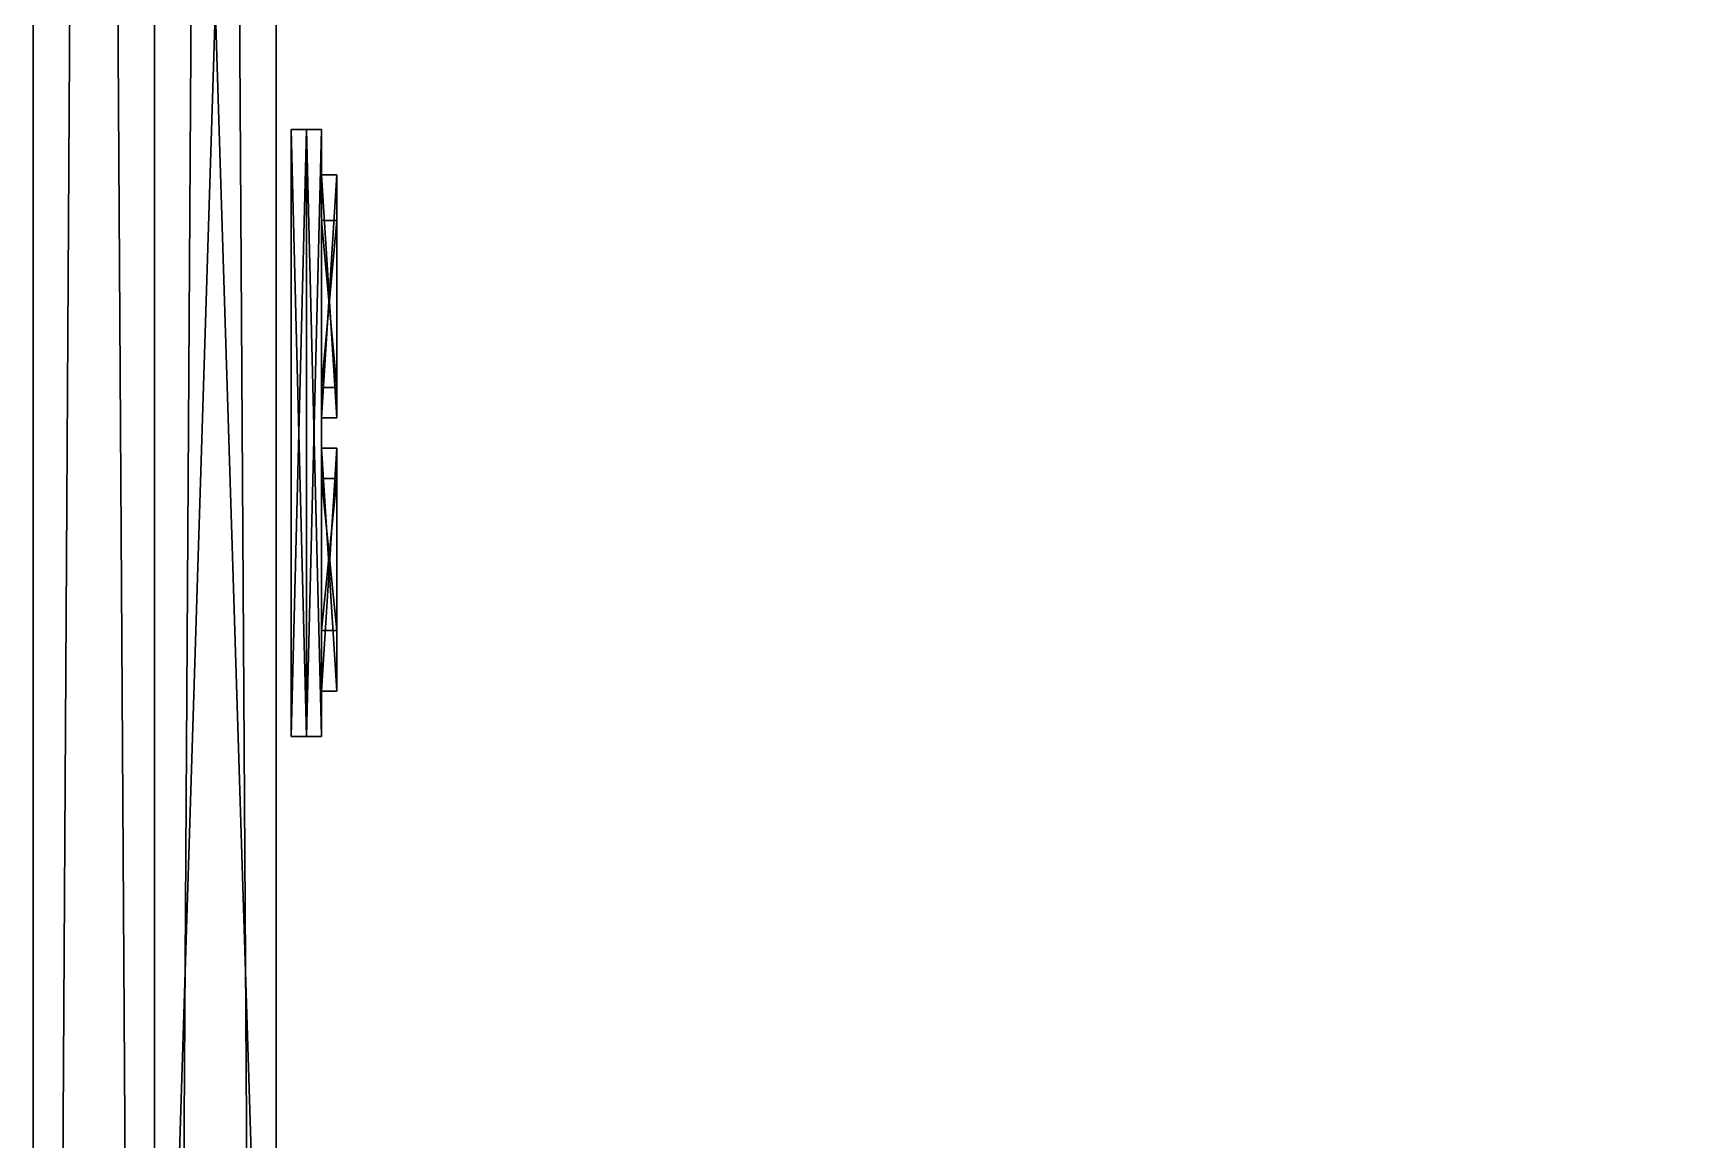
# Model space of a CAD drawing. Extents: x -648 to 272, y -784 to 528.
# Drawn here: x -272 to -162.7, y -458.6 to -385.7 of the extents above; entities that cross this region are included whole.
import ezdxf

# ---------------------------------------------------------------- set-up
doc = ezdxf.new("R2010")
doc.units = 0

msp = doc.modelspace()

# ---------------------------------------------------------------- meshes
at = {"layer": 'OBJECT001', "color": 50}
mesh = msp.add_polyface(dxfattribs=at)
corners = [(-256, -768, 376), (-256, 512, 376), (-256, 512, 384), (-256, -768, 384), (256, 512, 376), (256, -768, 376), (256, -768, 384), (256, 512, 384)]
mesh.append_faces([[corners[k] for k in face] for face in [(1, 3, 0), (5, 7, 4), (2, 6, 3), (0, 4, 1), (5, 3, 6), (1, 7, 2)]], dxfattribs={"vtx0": -1})
mesh.append_faces([[corners[k] for k in face] for face in [(1, 2, 3), (5, 6, 7), (2, 7, 6), (0, 5, 4), (5, 0, 3), (1, 4, 7)]], dxfattribs={"vtx2": -1})
at = {"layer": 'OBJECT014', "color": 50}
mesh = msp.add_polyface(dxfattribs=at)
corners = [(-264, -512, 128), (-264, -512, 72), (-264, -256, 72), (-264, -256, 128), (-256, -256, 128), (-256, -256, 72), (-256, -512, 72), (-256, -512, 128)]
mesh.append_faces([[corners[k] for k in face] for face in [(1, 3, 0), (5, 7, 4), (6, 0, 7), (2, 4, 3), (1, 5, 2), (3, 7, 0)]], dxfattribs={"vtx0": -1})
mesh.append_faces([[corners[k] for k in face] for face in [(1, 2, 3), (5, 6, 7), (6, 1, 0), (2, 5, 4), (1, 6, 5), (3, 4, 7)]], dxfattribs={"vtx2": -1})
at = {"layer": 'OBJECT018', "color": 50}
mesh = msp.add_polyface(dxfattribs=at)
corners = [(-264, -512, 72), (-264, -512, 64), (-264, -256, 64), (-264, -256, 72), (-256, -256, 72), (-256, -256, 64), (-256, -512, 64), (-256, -512, 72)]
mesh.append_faces([[corners[k] for k in face] for face in [(1, 3, 0), (5, 7, 4), (6, 0, 7), (2, 4, 3), (1, 5, 2), (3, 7, 0)]], dxfattribs={"vtx0": -1})
mesh.append_faces([[corners[k] for k in face] for face in [(1, 2, 3), (5, 6, 7), (6, 1, 0), (2, 5, 4), (1, 6, 5), (3, 4, 7)]], dxfattribs={"vtx2": -1})
at = {"layer": 'OBJECT023', "color": 50}
mesh = msp.add_polyface(dxfattribs=at)
corners = [(264, -512, 32), (-264, -512, 32), (-264, -512, 64), (264, -512, 64), (-264, -256, 32), (264, -256, 32), (264, -256, 64), (-264, -256, 64)]
mesh.append_faces([[corners[k] for k in face] for face in [(1, 3, 0), (5, 7, 4), (4, 0, 5), (2, 6, 3), (1, 7, 2), (5, 3, 6)]], dxfattribs={"vtx0": -1})
mesh.append_faces([[corners[k] for k in face] for face in [(1, 2, 3), (5, 6, 7), (4, 1, 0), (2, 7, 6), (1, 4, 7), (5, 0, 3)]], dxfattribs={"vtx2": -1})
at = {"layer": 'OBJECT029', "color": 50}
mesh = msp.add_polyface(dxfattribs=at)
corners = [(-272, -776, 384), (-272, -776, 128), (-272, 520, 128), (-272, 520, 384), (-264, 520, 384), (-264, 520, 128), (-264, -776, 128), (-264, -776, 384)]
mesh.append_faces([[corners[k] for k in face] for face in [(1, 3, 0), (5, 7, 4), (6, 0, 7), (2, 4, 3), (1, 5, 2), (3, 7, 0)]], dxfattribs={"vtx0": -1})
mesh.append_faces([[corners[k] for k in face] for face in [(1, 2, 3), (5, 6, 7), (6, 1, 0), (2, 5, 4), (1, 6, 5), (3, 4, 7)]], dxfattribs={"vtx2": -1})
at = {"layer": 'OBJECT048', "color": 50}
mesh = msp.add_polyface(dxfattribs=at)
corners = [(-272, 528, 384), (-272, -784, 384), (272, -784, 384), (272, 528, 384), (-272, -784, 392), (-272, 528, 392), (272, 528, 392), (272, -784, 392)]
mesh.append_faces([[corners[k] for k in face] for face in [(1, 3, 0), (5, 7, 4), (0, 4, 1), (2, 6, 3), (1, 7, 2), (3, 5, 0)]], dxfattribs={"vtx0": -1})
mesh.append_faces([[corners[k] for k in face] for face in [(1, 2, 3), (5, 6, 7), (0, 5, 4), (2, 7, 6), (1, 4, 7), (3, 6, 5)]], dxfattribs={"vtx2": -1})
at = {"layer": 'OBJECT050', "color": 50}
mesh = msp.add_polyface(dxfattribs=at)
corners = [(-264, -768, 384), (-264, -768, 128), (-264, 512, 128), (-264, 512, 384), (-256, 512, 384), (-256, 512, 128), (-256, -768, 128), (-256, -768, 384)]
mesh.append_faces([[corners[k] for k in face] for face in [(1, 3, 0), (5, 7, 4), (6, 0, 7), (2, 4, 3), (1, 5, 2), (3, 7, 0)]], dxfattribs={"vtx0": -1})
mesh.append_faces([[corners[k] for k in face] for face in [(1, 2, 3), (5, 6, 7), (6, 1, 0), (2, 5, 4), (1, 6, 5), (3, 4, 7)]], dxfattribs={"vtx2": -1})
at = {"layer": 'OBJECT380', "color": 50}
mesh = msp.add_polyface(dxfattribs=at)
corners = [(-253, -411, 193), (-253, -411, 188), (-253, -395, 188), (-253, -395, 193), (-252, -395, 193), (-252, -395, 188), (-252, -411, 188), (-252, -411, 193)]
mesh.append_faces([[corners[k] for k in face] for face in [(1, 3, 0), (5, 7, 4), (6, 0, 7), (2, 4, 3), (1, 5, 2), (3, 7, 0)]], dxfattribs={"vtx0": -1})
mesh.append_faces([[corners[k] for k in face] for face in [(1, 2, 3), (5, 6, 7), (6, 1, 0), (2, 5, 4), (1, 6, 5), (3, 4, 7)]], dxfattribs={"vtx2": -1})
at = {"layer": 'OBJECT381', "color": 50}
mesh = msp.add_polyface(dxfattribs=at)
corners = [(-253, -395, 201), (-253, -411, 201), (-252, -411, 201), (-252, -395, 201), (-253, -411, 207), (-253, -395, 207), (-252, -395, 207), (-252, -411, 207)]
mesh.append_faces([[corners[k] for k in face] for face in [(1, 3, 0), (5, 7, 4), (0, 4, 1), (2, 6, 3), (1, 7, 2), (3, 5, 0)]], dxfattribs={"vtx0": -1})
mesh.append_faces([[corners[k] for k in face] for face in [(1, 2, 3), (5, 6, 7), (0, 5, 4), (2, 7, 6), (1, 4, 7), (3, 6, 5)]], dxfattribs={"vtx2": -1})
at = {"layer": 'OBJECT382', "color": 50}
mesh = msp.add_polyface(dxfattribs=at)
corners = [(-253, -411, 214), (-253, -411, 208), (-253, -395, 208), (-253, -395, 214), (-252, -395, 214), (-252, -395, 208), (-252, -411, 208), (-252, -411, 214)]
mesh.append_faces([[corners[k] for k in face] for face in [(1, 3, 0), (5, 7, 4), (6, 0, 7), (2, 4, 3), (1, 5, 2), (3, 7, 0)]], dxfattribs={"vtx0": -1})
mesh.append_faces([[corners[k] for k in face] for face in [(1, 2, 3), (5, 6, 7), (6, 1, 0), (2, 5, 4), (1, 6, 5), (3, 4, 7)]], dxfattribs={"vtx2": -1})
at = {"layer": 'OBJECT383', "color": 50}
mesh = msp.add_polyface(dxfattribs=at)
corners = [(-253, -411, 220), (-253, -411, 215), (-253, -395, 215), (-253, -395, 220), (-252, -395, 220), (-252, -395, 215), (-252, -411, 215), (-252, -411, 220)]
mesh.append_faces([[corners[k] for k in face] for face in [(1, 3, 0), (5, 7, 4), (6, 0, 7), (2, 4, 3), (1, 5, 2), (3, 7, 0)]], dxfattribs={"vtx0": -1})
mesh.append_faces([[corners[k] for k in face] for face in [(1, 2, 3), (5, 6, 7), (6, 1, 0), (2, 5, 4), (1, 6, 5), (3, 4, 7)]], dxfattribs={"vtx2": -1})
at = {"layer": 'OBJECT384', "color": 50}
mesh = msp.add_polyface(dxfattribs=at)
corners = [(-252, -429, 215), (-253, -429, 215), (-253, -429, 220), (-252, -429, 220), (-253, -413, 215), (-252, -413, 215), (-252, -413, 220), (-253, -413, 220)]
mesh.append_faces([[corners[k] for k in face] for face in [(1, 3, 0), (5, 7, 4), (4, 0, 5), (2, 6, 3), (1, 7, 2), (5, 3, 6)]], dxfattribs={"vtx0": -1})
mesh.append_faces([[corners[k] for k in face] for face in [(1, 2, 3), (5, 6, 7), (4, 1, 0), (2, 7, 6), (1, 4, 7), (5, 0, 3)]], dxfattribs={"vtx2": -1})
at = {"layer": 'OBJECT385', "color": 50}
mesh = msp.add_polyface(dxfattribs=at)
corners = [(-253, -429, 214), (-253, -429, 208), (-253, -413, 208), (-253, -413, 214), (-252, -413, 214), (-252, -413, 208), (-252, -429, 208), (-252, -429, 214)]
mesh.append_faces([[corners[k] for k in face] for face in [(1, 3, 0), (5, 7, 4), (6, 0, 7), (2, 4, 3), (1, 5, 2), (3, 7, 0)]], dxfattribs={"vtx0": -1})
mesh.append_faces([[corners[k] for k in face] for face in [(1, 2, 3), (5, 6, 7), (6, 1, 0), (2, 5, 4), (1, 6, 5), (3, 4, 7)]], dxfattribs={"vtx2": -1})
at = {"layer": 'OBJECT386', "color": 50}
mesh = msp.add_polyface(dxfattribs=at)
corners = [(-253, -429, 207), (-253, -429, 201), (-253, -413, 201), (-253, -413, 207), (-252, -413, 207), (-252, -413, 201), (-252, -429, 201), (-252, -429, 207)]
mesh.append_faces([[corners[k] for k in face] for face in [(1, 3, 0), (5, 7, 4), (6, 0, 7), (2, 4, 3), (1, 5, 2), (3, 7, 0)]], dxfattribs={"vtx0": -1})
mesh.append_faces([[corners[k] for k in face] for face in [(1, 2, 3), (5, 6, 7), (6, 1, 0), (2, 5, 4), (1, 6, 5), (3, 4, 7)]], dxfattribs={"vtx2": -1})
at = {"layer": 'OBJECT387', "color": 50}
mesh = msp.add_polyface(dxfattribs=at)
corners = [(-253, -429, 200), (-253, -429, 195), (-253, -413, 195), (-253, -413, 200), (-252, -413, 200), (-252, -413, 195), (-252, -429, 195), (-252, -429, 200)]
mesh.append_faces([[corners[k] for k in face] for face in [(1, 3, 0), (5, 7, 4), (6, 0, 7), (2, 4, 3), (1, 5, 2), (3, 7, 0)]], dxfattribs={"vtx0": -1})
mesh.append_faces([[corners[k] for k in face] for face in [(1, 2, 3), (5, 6, 7), (6, 1, 0), (2, 5, 4), (1, 6, 5), (3, 4, 7)]], dxfattribs={"vtx2": -1})
at = {"layer": 'OBJECT388', "color": 50}
mesh = msp.add_polyface(dxfattribs=at)
corners = [(-253, -429, 193), (-253, -429, 188), (-253, -413, 188), (-253, -413, 193), (-252, -413, 193), (-252, -413, 188), (-252, -429, 188), (-252, -429, 193)]
mesh.append_faces([[corners[k] for k in face] for face in [(1, 3, 0), (5, 7, 4), (6, 0, 7), (2, 4, 3), (1, 5, 2), (3, 7, 0)]], dxfattribs={"vtx0": -1})
mesh.append_faces([[corners[k] for k in face] for face in [(1, 2, 3), (5, 6, 7), (6, 1, 0), (2, 5, 4), (1, 6, 5), (3, 4, 7)]], dxfattribs={"vtx2": -1})
at = {"layer": 'OBJECT389', "color": 50}
mesh = msp.add_polyface(dxfattribs=at)
corners = [(-253, -395, 195), (-253, -411, 195), (-252, -411, 195), (-252, -395, 195), (-253, -411, 200), (-253, -395, 200), (-252, -395, 200), (-252, -411, 200)]
mesh.append_faces([[corners[k] for k in face] for face in [(1, 3, 0), (5, 7, 4), (0, 4, 1), (2, 6, 3), (1, 7, 2), (3, 5, 0)]], dxfattribs={"vtx0": -1})
mesh.append_faces([[corners[k] for k in face] for face in [(1, 2, 3), (5, 6, 7), (0, 5, 4), (2, 7, 6), (1, 4, 7), (3, 6, 5)]], dxfattribs={"vtx2": -1})
at = {"layer": 'OBJECT463', "color": 50}
mesh = msp.add_polyface(dxfattribs=at)
corners = [(-253, -409, 173), (-253, -409, 167), (-253, -398, 167), (-253, -398, 173), (-252, -398, 173), (-252, -398, 167), (-252, -409, 167), (-252, -409, 173)]
mesh.append_faces([[corners[k] for k in face] for face in [(1, 3, 0), (5, 7, 4), (6, 0, 7), (2, 4, 3), (1, 5, 2), (3, 7, 0)]], dxfattribs={"vtx0": -1})
mesh.append_faces([[corners[k] for k in face] for face in [(1, 2, 3), (5, 6, 7), (6, 1, 0), (2, 5, 4), (1, 6, 5), (3, 4, 7)]], dxfattribs={"vtx2": -1})
at = {"layer": 'OBJECT464', "color": 50}
mesh = msp.add_polyface(dxfattribs=at)
corners = [(-252, -409, 160), (-253, -409, 160), (-253, -409, 166), (-252, -409, 166), (-253, -398, 160), (-252, -398, 160), (-252, -398, 166), (-253, -398, 166)]
mesh.append_faces([[corners[k] for k in face] for face in [(1, 3, 0), (5, 7, 4), (4, 0, 5), (2, 6, 3), (1, 7, 2), (5, 3, 6)]], dxfattribs={"vtx0": -1})
mesh.append_faces([[corners[k] for k in face] for face in [(1, 2, 3), (5, 6, 7), (4, 1, 0), (2, 7, 6), (1, 4, 7), (5, 0, 3)]], dxfattribs={"vtx2": -1})
at = {"layer": 'OBJECT465', "color": 50}
mesh = msp.add_polyface(dxfattribs=at)
corners = [(-253, -409, 159), (-253, -409, 153), (-253, -398, 153), (-253, -398, 159), (-252, -398, 159), (-252, -398, 153), (-252, -409, 153), (-252, -409, 159)]
mesh.append_faces([[corners[k] for k in face] for face in [(1, 3, 0), (5, 7, 4), (6, 0, 7), (2, 4, 3), (1, 5, 2), (3, 7, 0)]], dxfattribs={"vtx0": -1})
mesh.append_faces([[corners[k] for k in face] for face in [(1, 2, 3), (5, 6, 7), (6, 1, 0), (2, 5, 4), (1, 6, 5), (3, 4, 7)]], dxfattribs={"vtx2": -1})
at = {"layer": 'OBJECT466', "color": 50}
mesh = msp.add_polyface(dxfattribs=at)
corners = [(-253, -409, 152), (-253, -409, 146), (-253, -398, 146), (-253, -398, 152), (-252, -398, 152), (-252, -398, 146), (-252, -409, 146), (-252, -409, 152)]
mesh.append_faces([[corners[k] for k in face] for face in [(1, 3, 0), (5, 7, 4), (6, 0, 7), (2, 4, 3), (1, 5, 2), (3, 7, 0)]], dxfattribs={"vtx0": -1})
mesh.append_faces([[corners[k] for k in face] for face in [(1, 2, 3), (5, 6, 7), (6, 1, 0), (2, 5, 4), (1, 6, 5), (3, 4, 7)]], dxfattribs={"vtx2": -1})
at = {"layer": 'OBJECT467', "color": 50}
mesh = msp.add_polyface(dxfattribs=at)
corners = [(-253, -409, 145), (-253, -409, 139), (-253, -398, 139), (-253, -398, 145), (-252, -398, 145), (-252, -398, 139), (-252, -409, 139), (-252, -409, 145)]
mesh.append_faces([[corners[k] for k in face] for face in [(1, 3, 0), (5, 7, 4), (6, 0, 7), (2, 4, 3), (1, 5, 2), (3, 7, 0)]], dxfattribs={"vtx0": -1})
mesh.append_faces([[corners[k] for k in face] for face in [(1, 2, 3), (5, 6, 7), (6, 1, 0), (2, 5, 4), (1, 6, 5), (3, 4, 7)]], dxfattribs={"vtx2": -1})
at = {"layer": 'OBJECT468', "color": 50}
mesh = msp.add_polyface(dxfattribs=at)
corners = [(-253, -425, 173), (-253, -425, 167), (-253, -415, 167), (-253, -415, 173), (-252, -415, 173), (-252, -415, 167), (-252, -425, 167), (-252, -425, 173)]
mesh.append_faces([[corners[k] for k in face] for face in [(1, 3, 0), (5, 7, 4), (6, 0, 7), (2, 4, 3), (1, 5, 2), (3, 7, 0)]], dxfattribs={"vtx0": -1})
mesh.append_faces([[corners[k] for k in face] for face in [(1, 2, 3), (5, 6, 7), (6, 1, 0), (2, 5, 4), (1, 6, 5), (3, 4, 7)]], dxfattribs={"vtx2": -1})
at = {"layer": 'OBJECT469', "color": 50}
mesh = msp.add_polyface(dxfattribs=at)
corners = [(-253, -415, 160), (-253, -425, 160), (-252, -425, 160), (-252, -415, 160), (-253, -425, 166), (-253, -415, 166), (-252, -415, 166), (-252, -425, 166)]
mesh.append_faces([[corners[k] for k in face] for face in [(1, 3, 0), (5, 7, 4), (0, 4, 1), (2, 6, 3), (1, 7, 2), (3, 5, 0)]], dxfattribs={"vtx0": -1})
mesh.append_faces([[corners[k] for k in face] for face in [(1, 2, 3), (5, 6, 7), (0, 5, 4), (2, 7, 6), (1, 4, 7), (3, 6, 5)]], dxfattribs={"vtx2": -1})
at = {"layer": 'OBJECT470', "color": 50}
mesh = msp.add_polyface(dxfattribs=at)
corners = [(-253, -425, 159), (-253, -425, 153), (-253, -415, 153), (-253, -415, 159), (-252, -415, 159), (-252, -415, 153), (-252, -425, 153), (-252, -425, 159)]
mesh.append_faces([[corners[k] for k in face] for face in [(1, 3, 0), (5, 7, 4), (6, 0, 7), (2, 4, 3), (1, 5, 2), (3, 7, 0)]], dxfattribs={"vtx0": -1})
mesh.append_faces([[corners[k] for k in face] for face in [(1, 2, 3), (5, 6, 7), (6, 1, 0), (2, 5, 4), (1, 6, 5), (3, 4, 7)]], dxfattribs={"vtx2": -1})
at = {"layer": 'OBJECT471', "color": 50}
mesh = msp.add_polyface(dxfattribs=at)
corners = [(-253, -425, 152), (-253, -425, 146), (-253, -415, 146), (-253, -415, 152), (-252, -415, 152), (-252, -415, 146), (-252, -425, 146), (-252, -425, 152)]
mesh.append_faces([[corners[k] for k in face] for face in [(1, 3, 0), (5, 7, 4), (6, 0, 7), (2, 4, 3), (1, 5, 2), (3, 7, 0)]], dxfattribs={"vtx0": -1})
mesh.append_faces([[corners[k] for k in face] for face in [(1, 2, 3), (5, 6, 7), (6, 1, 0), (2, 5, 4), (1, 6, 5), (3, 4, 7)]], dxfattribs={"vtx2": -1})
at = {"layer": 'OBJECT472', "color": 50}
mesh = msp.add_polyface(dxfattribs=at)
corners = [(-252, -425, 139), (-253, -425, 139), (-253, -425, 145), (-252, -425, 145), (-253, -415, 139), (-252, -415, 139), (-252, -415, 145), (-253, -415, 145)]
mesh.append_faces([[corners[k] for k in face] for face in [(1, 3, 0), (5, 7, 4), (4, 0, 5), (2, 6, 3), (1, 7, 2), (5, 3, 6)]], dxfattribs={"vtx0": -1})
mesh.append_faces([[corners[k] for k in face] for face in [(1, 2, 3), (5, 6, 7), (4, 1, 0), (2, 7, 6), (1, 4, 7), (5, 0, 3)]], dxfattribs={"vtx2": -1})
at = {"layer": 'OBJECT737', "color": 50}
mesh = msp.add_polyface(dxfattribs=at)
corners = [(256, -512, 64), (-256, -512, 64), (-256, -512, 256), (256, -512, 256), (-256, -256, 64), (256, -256, 64), (256, -256, 256), (-256, -256, 256)]
mesh.append_faces([[corners[k] for k in face] for face in [(1, 3, 0), (5, 7, 4), (4, 0, 5), (2, 6, 3), (1, 7, 2), (5, 3, 6)]], dxfattribs={"vtx0": -1})
mesh.append_faces([[corners[k] for k in face] for face in [(1, 2, 3), (5, 6, 7), (4, 1, 0), (2, 7, 6), (1, 4, 7), (5, 0, 3)]], dxfattribs={"vtx2": -1})
at = {"layer": 'OBJECT740', "color": 50}
mesh = msp.add_polyface(dxfattribs=at)
corners = [(-256, -512, 256), (-256, -512, 64), (-256, -256, 64), (-256, -256, 256), (256, -256, 256), (256, -256, 64), (256, -512, 64), (256, -512, 256)]
mesh.append_faces([[corners[k] for k in face] for face in [(1, 3, 0), (5, 7, 4), (6, 0, 7), (2, 4, 3), (1, 5, 2), (3, 7, 0)]], dxfattribs={"vtx0": -1})
mesh.append_faces([[corners[k] for k in face] for face in [(1, 2, 3), (5, 6, 7), (6, 1, 0), (2, 5, 4), (1, 6, 5), (3, 4, 7)]], dxfattribs={"vtx2": -1})
at = {"layer": 'OBJECT745', "color": 50}
mesh = msp.add_polyface(dxfattribs=at)
corners = [(256, -512, 64), (-256, -512, 64), (-256, -512, 256), (256, -512, 256), (-256, -256, 64), (256, -256, 64), (256, -256, 256), (-256, -256, 256)]
mesh.append_faces([[corners[k] for k in face] for face in [(1, 3, 0), (5, 7, 4), (4, 0, 5), (2, 6, 3), (1, 7, 2), (5, 3, 6)]], dxfattribs={"vtx0": -1})
mesh.append_faces([[corners[k] for k in face] for face in [(1, 2, 3), (5, 6, 7), (4, 1, 0), (2, 7, 6), (1, 4, 7), (5, 0, 3)]], dxfattribs={"vtx2": -1})
at = {"layer": 'OBJECT943', "color": 50}
mesh = msp.add_polyface(dxfattribs=at)
corners = [(-255, -432, 176), (-255, -432, 136), (-255, -392, 136), (-255, -392, 176), (-254, -392, 176), (-254, -392, 136), (-254, -432, 136), (-254, -432, 176)]
mesh.append_faces([[corners[k] for k in face] for face in [(1, 3, 0), (5, 7, 4), (6, 0, 7), (2, 4, 3), (1, 5, 2), (3, 7, 0)]], dxfattribs={"vtx0": -1})
mesh.append_faces([[corners[k] for k in face] for face in [(1, 2, 3), (5, 6, 7), (6, 1, 0), (2, 5, 4), (1, 6, 5), (3, 4, 7)]], dxfattribs={"vtx2": -1})
at = {"layer": 'OBJECT944', "color": 50}
mesh = msp.add_polyface(dxfattribs=at)
corners = [(-254, -392, 136), (-254, -432, 136), (-253, -432, 136), (-253, -392, 136), (-254, -432, 176), (-254, -392, 176), (-253, -392, 176), (-253, -432, 176)]
mesh.append_faces([[corners[k] for k in face] for face in [(1, 3, 0), (5, 7, 4), (0, 4, 1), (2, 6, 3), (1, 7, 2), (3, 5, 0)]], dxfattribs={"vtx0": -1})
mesh.append_faces([[corners[k] for k in face] for face in [(1, 2, 3), (5, 6, 7), (0, 5, 4), (2, 7, 6), (1, 4, 7), (3, 6, 5)]], dxfattribs={"vtx2": -1})
at = {"layer": 'OBJECT945', "color": 50}
mesh = msp.add_polyface(dxfattribs=at)
corners = [(-255, -432, 224), (-255, -432, 184), (-255, -392, 184), (-255, -392, 224), (-254, -392, 224), (-254, -392, 184), (-254, -432, 184), (-254, -432, 224)]
mesh.append_faces([[corners[k] for k in face] for face in [(1, 3, 0), (5, 7, 4), (6, 0, 7), (2, 4, 3), (1, 5, 2), (3, 7, 0)]], dxfattribs={"vtx0": -1})
mesh.append_faces([[corners[k] for k in face] for face in [(1, 2, 3), (5, 6, 7), (6, 1, 0), (2, 5, 4), (1, 6, 5), (3, 4, 7)]], dxfattribs={"vtx2": -1})
at = {"layer": 'OBJECT946', "color": 50}
mesh = msp.add_polyface(dxfattribs=at)
corners = [(-254, -432, 224), (-254, -432, 184), (-254, -392, 184), (-254, -392, 224), (-253, -392, 224), (-253, -392, 184), (-253, -432, 184), (-253, -432, 224)]
mesh.append_faces([[corners[k] for k in face] for face in [(1, 3, 0), (5, 7, 4), (6, 0, 7), (2, 4, 3), (1, 5, 2), (3, 7, 0)]], dxfattribs={"vtx0": -1})
mesh.append_faces([[corners[k] for k in face] for face in [(1, 2, 3), (5, 6, 7), (6, 1, 0), (2, 5, 4), (1, 6, 5), (3, 4, 7)]], dxfattribs={"vtx2": -1})

doc.saveas('drawing.dxf')
